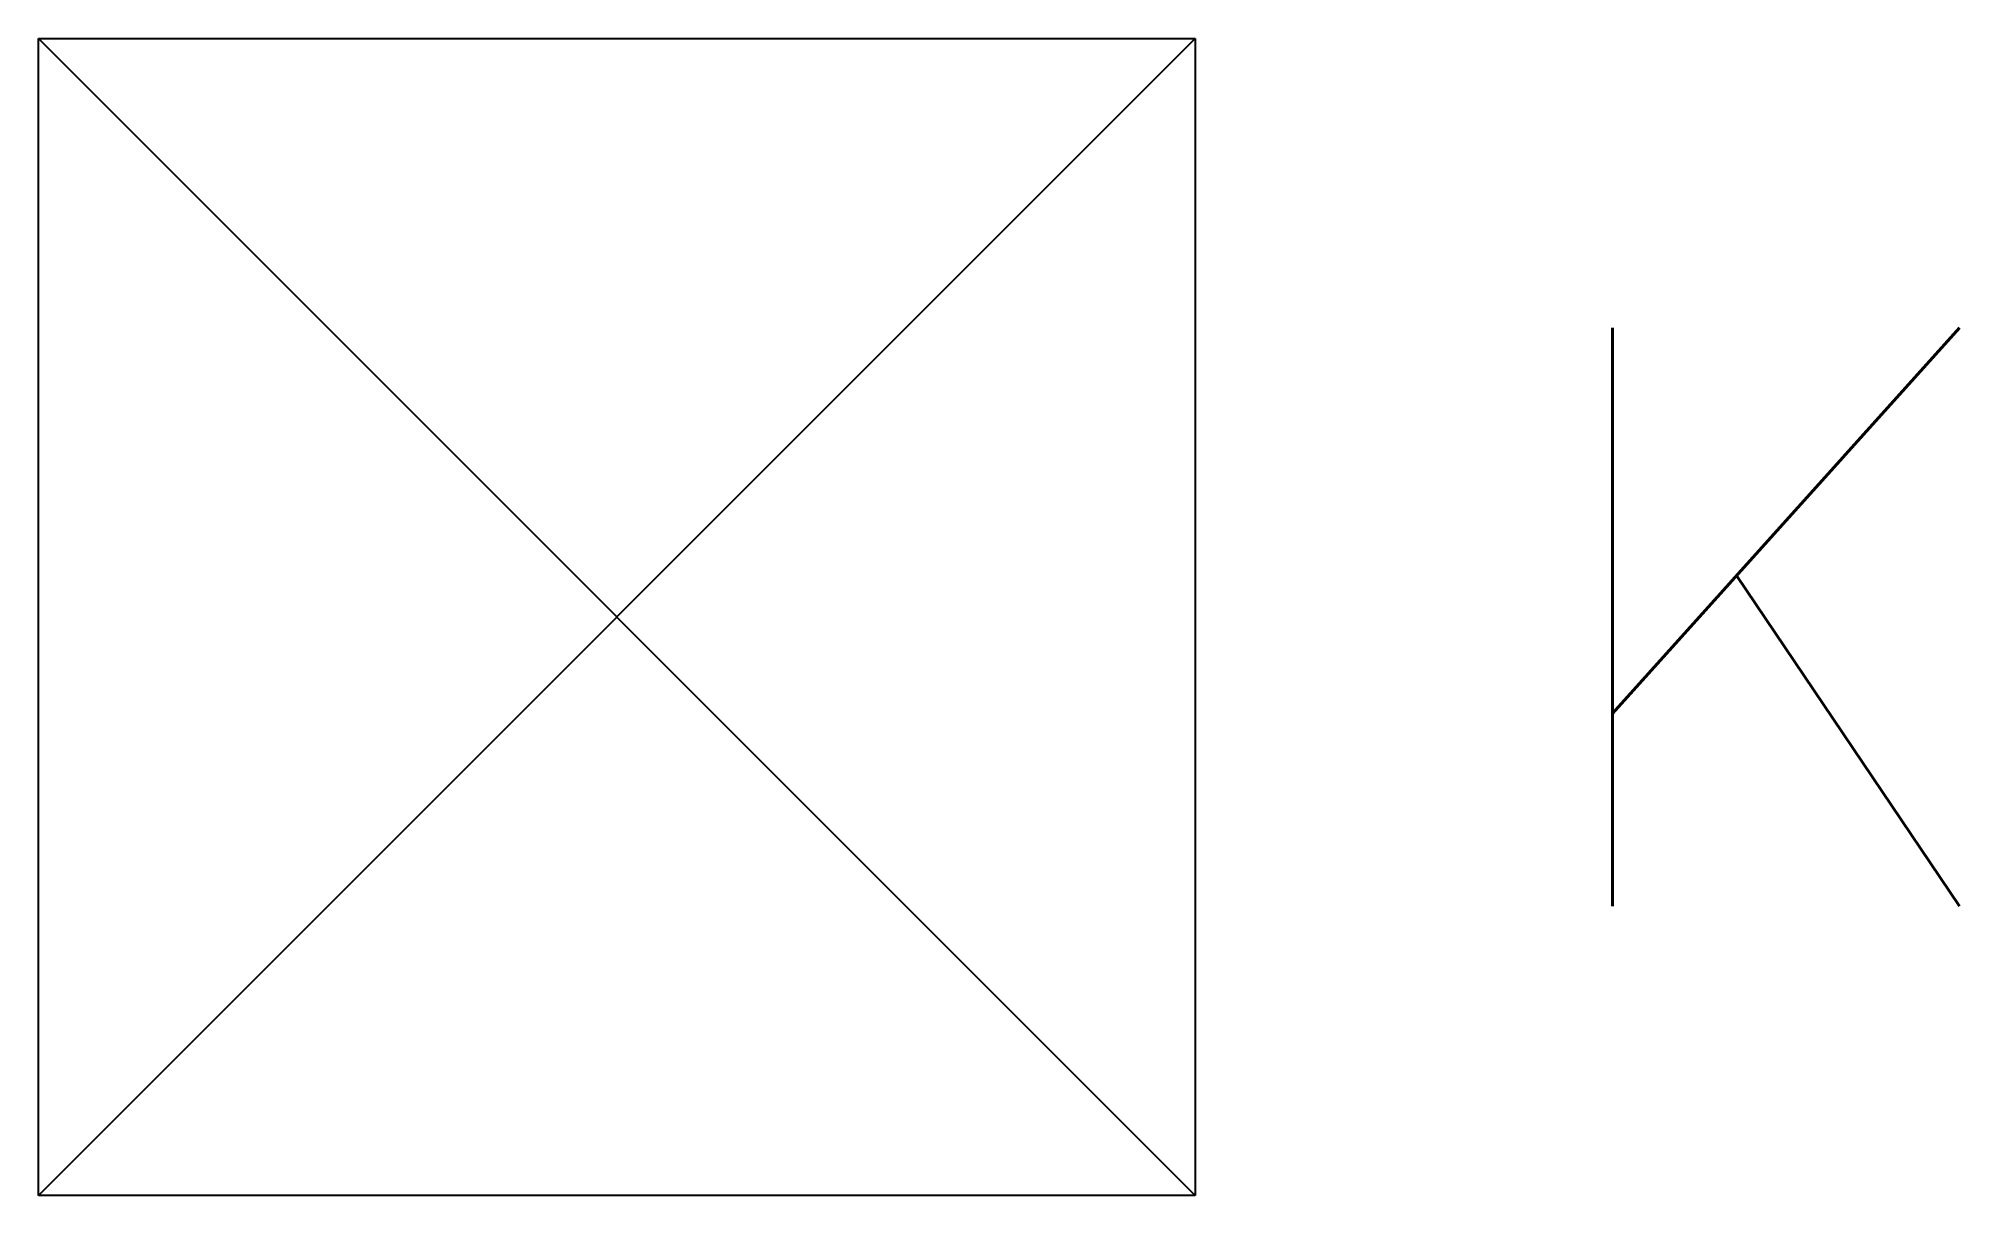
# Model space of a CAD drawing. Header units: metres. Extents: x -26831.64 to -26826.66, y 30709.67 to 30712.67.
import ezdxf
from ezdxf.enums import TextEntityAlignment as Align

# ---------------------------------------------------------------- set-up
doc = ezdxf.new("R2010")
doc.units = ezdxf.units.M
doc.styles.add('ROMANS', font='romans', dxfattribs={"height": 1.5})

# ---------------------------------------------------------------- blocks, each defined once
blk = doc.blocks.new('354110')
for p, q in [((-1.5, -1.5), (1.5, 1.5)), ((-1.5, 1.5), (1.5, -1.5)), ((-1.5, 1.5), (1.5, 1.5)), ((-1.5, -1.5), (-1.5, 1.5)), ((1.5, 1.5), (1.5, -1.5)), ((1.5, -1.5), (-1.5, -1.5))]:
    blk.add_line(p, q)
at = {"style": 'ROMANS'}
blk.add_text('K', height=1.5, dxfattribs=at).set_placement((3, 0), align=Align.MIDDLE)

msp = doc.modelspace()

# ---------------------------------------------------------------- block references
msp.add_blockref('354110', (-26830.1432, 30711.1726))

doc.saveas('drawing.dxf')
